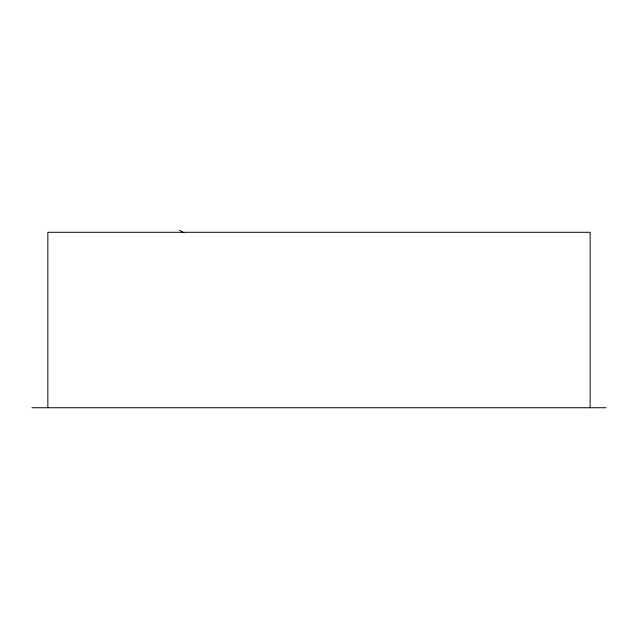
<?xml version="1.0" encoding="UTF-8"?>
<svg xmlns="http://www.w3.org/2000/svg" width="638" height="638" viewBox="0 0 638 638"><rect width="100%" height="100%" fill="white"/><g stroke="black" fill="none" stroke-linecap="round" stroke-linejoin="round"><path stroke-width="0.96" d="M31.9 407.738L606.1 407.738M179.541 230.262L183.824 232.718M590.15 407.738L590.15 232.288L47.85 232.288L47.85 407.738"/></g></svg>
